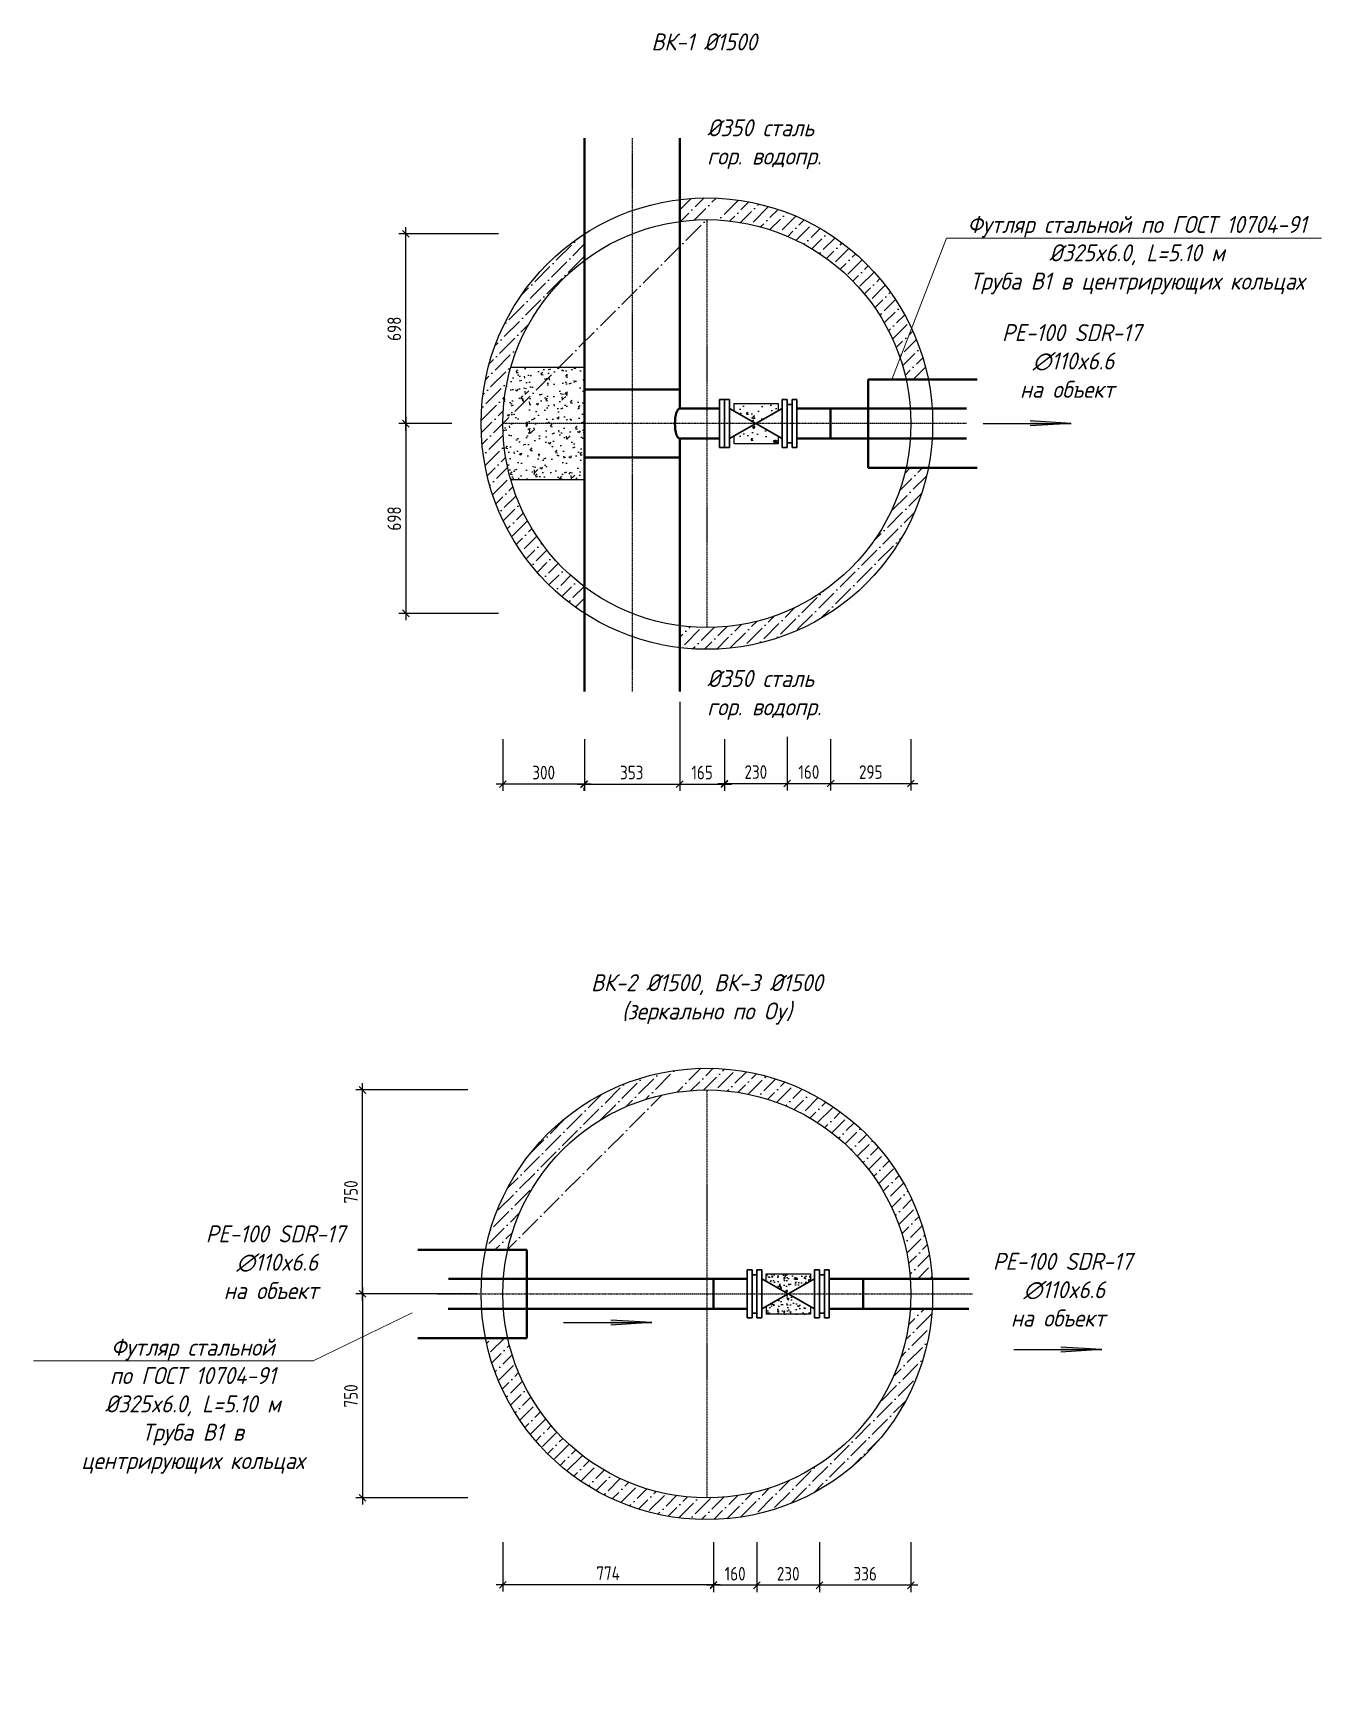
# Model space of a CAD drawing. Header units: millimetres. Extents: x 41756989 to 44740435, y 21258419 to 23626306.
# Drawn here: x 42344415 to 42439141, y 22408958 to 22531657 of the extents above; entities that cross this region are included whole.
import ezdxf
from ezdxf import colors
from ezdxf.entities.mleader import LeaderData, LeaderLine
from ezdxf.math import Vec2, Vec3

# ---------------------------------------------------------------- set-up
doc = ezdxf.new("R2010")
doc.units = ezdxf.units.MM
doc.linetypes.add('ACAD_ISO10W100', pattern=[18.5, 12, -3, 0.5, -3])
doc.layers.add('ВК_К1_текст', color=34, linetype='Continuous')
doc.styles.add('GOST 2.304', font='GOST_0.TTF')
doc.styles.add('note', font='isocpeur.ttf', dxfattribs={"width": 0.9, "oblique": 15})
doc.dimstyles.new('SPDS', dxfattribs={"dimscale": 100, "dimtxt": 2, "dimasz": 1, "dimexe": 1, "dimexo": 0.625, "dimgap": 0.7, "dimtad": 1, "dimdec": 0, "dimrnd": 0.001, "dimtxsty": 'GOST 2.304', "dimblk": 'OBLIQUE', "dimcen": 1.5, "dimdle": 1, "dimadec": 0, "dimazin": 2, "dimtfac": 0.75, "dimtdec": 0, "dimtmove": 1, "dimatfit": 3, "dimldrblk": 'OBLIQUE', "dimfxl": 1.25, "dimtolj": 1, "dimarcsym": 0})
pattern_1 = [(45, (-795976026.7456696, -418442464.4861226), (336.7596045400934, 1234.785216647009), [1587.5, -317.5, 0, -317.5])]
pattern_2 = [(49.99999999999999, (0, 0), (1821.84668996004, -159.3908553890309), [190.5, -2095.5]), (355, (0, 0), (-352.4342142496934, 1910.568452390351), [152.4, -1676.4058417]), (100.4514447, (151.82007, -13.282535), (1469.412470903533, 1751.177519121951), [161.900088, -1780.902446]), (46.18420000000002, (0, 508), (2710.790408921299, -420.4232793272715), [285.7499999999999, -3143.25]), (96.63555760999996, (225.899, 472.965), (2374.04134051503, 2474.261245977215), [242.8502314, -2671.3560816]), (351.1841511700001, (0, 508), (2374.04134064977, 2474.261245855327), [228.5996707, -2514.5973192]), (21, (254, 381), (1516.143912691325, -1022.651981870876), [190.5, -2095.5]), (326.0000000000001, (254, 381), (618.0202834764707, 1841.879661223193), [152.4, -1676.4]), (71.45144499999999, (380.345326, 295.779001), (2134.164192787161, 819.2276888590525), [161.900088, -1780.899376]), (37.50000000000001, (0, 0), (30.88603250591817, 845.550388731531), [0, -1656.08, 0, -1701.8, 0, -1682.75]), (7.499999999999999, (0, 0), (668.1966251030575, 1001.805748181195), [0, -970.28, 0, -1617.98, 0, -641.35]), (327.5, (-566.42, 0), (1355.905951668714, -57.28743992673444), [0, -635, 0, -1981.2, 0, -2628.9]), (317.5, (-820.4200000000001, 0), (1481.29181386018, 254.2649103333303), [0, -825.5, 0, -1315.72, 0, -1866.9])]

# ---------------------------------------------------------------- blocks, each defined once
blk = doc.blocks.new('_Oblique')
at = {"color": 0, "linetype": 'ByBlock', "lineweight": -2}
blk.add_line((-0.5, -0.5), (0.5, 0.5), dxfattribs=at)
blk = doc.blocks.new('*D9')
at = {"color": 0, "lineweight": -2, "transparency": 16777216}
for p, q in [((42378938.18191562, 22479758.52401767), (42378938.18191562, 22475941.36092166)), ((42384938.18191574, 22479758.52401767), (42384938.18191574, 22475941.36092166)), ((42385438.18191574, 22476441.36092166), (42378438.18191562, 22476441.36092166))]:
    blk.add_line(p, q, dxfattribs=at)
at = {"layer": 'Defpoints', "color": 0, "transparency": 16777216}
for p in [(42378938.18191562, 22480071.02401767), (42384938.18191574, 22480071.02401767), (42378938.18191562, 22476441.36092166)]:
    blk.add_point(p, dxfattribs=at)
at = {"color": 0, "lineweight": -2, "transparency": 16777216, "xscale": 500.0000000000001, "yscale": 500.0000000000001, "zscale": 500.0000000000001, "rotation": 180}
blk.add_blockref('_Oblique', (42378938.18191562, 22476441.36092166), dxfattribs=at)
at = {"color": 0, "lineweight": -2, "transparency": 16777216, "xscale": 500.0000000000001, "yscale": 500.0000000000001, "zscale": 500.0000000000001}
blk.add_blockref('_Oblique', (42384938.18191574, 22476441.36092166), dxfattribs=at)
at = {"color": 0, "lineweight": 5, "transparency": 16777216, "insert": (42381938.18191568, 22477291.36092166), "char_height": 1000, "attachment_point": 5, "style": 'GOST 2.304'}
blk.add_mtext('\\A1;300', dxfattribs=at)
blk = doc.blocks.new('*D10')
at = {"color": 0, "lineweight": -2, "transparency": 16777216}
for p, q in [((42391938.18193123, 22481284.84653966), (42391938.18193123, 22475941.36092166)), ((42384388.18191574, 22476441.36092166), (42392438.18193123, 22476441.36092166)), ((42384888.18191574, 22476203.86092166), (42384888.18191574, 22475941.36092166))]:
    blk.add_line(p, q, dxfattribs=at)
at = {"layer": 'Defpoints', "color": 0, "transparency": 16777216}
for p in [(42391938.18193123, 22481597.34653966), (42384888.18191574, 22476516.36092166), (42391938.18193123, 22476441.36092166)]:
    blk.add_point(p, dxfattribs=at)
at = {"color": 0, "lineweight": -2, "transparency": 16777216, "xscale": 500.0000000000001, "yscale": 500.0000000000001, "zscale": 500.0000000000001, "rotation": 180}
blk.add_blockref('_Oblique', (42384888.18191574, 22476441.36092166), dxfattribs=at)
at = {"color": 0, "lineweight": -2, "transparency": 16777216, "xscale": 500.0000000000001, "yscale": 500.0000000000001, "zscale": 500.0000000000001}
blk.add_blockref('_Oblique', (42391938.18193123, 22476441.36092166), dxfattribs=at)
at = {"color": 0, "lineweight": 5, "transparency": 16777216, "insert": (42388413.18192349, 22477291.36092166), "char_height": 1000, "attachment_point": 5, "style": 'GOST 2.304'}
blk.add_mtext('\\A1;353', dxfattribs=at)
blk = doc.blocks.new('*D11')
at = {"color": 0, "lineweight": -2, "transparency": 16777216}
for p, q in [((42391938.18191562, 22482499.6270378), (42391938.18191562, 22475941.36092166)), ((42395238.18191431, 22479758.52401767), (42395238.18191431, 22475941.36092166)), ((42391438.18191562, 22476441.36092166), (42395738.18191431, 22476441.36092166))]:
    blk.add_line(p, q, dxfattribs=at)
at = {"layer": 'Defpoints', "color": 0, "transparency": 16777216}
for p in [(42391938.18191562, 22482812.1270378), (42395238.18191431, 22480071.02401767), (42395238.18191431, 22476441.36092166)]:
    blk.add_point(p, dxfattribs=at)
at = {"color": 0, "lineweight": -2, "transparency": 16777216, "xscale": 500.0000000000001, "yscale": 500.0000000000001, "zscale": 500.0000000000001, "rotation": 180}
blk.add_blockref('_Oblique', (42391938.18191562, 22476441.36092166), dxfattribs=at)
at = {"color": 0, "lineweight": -2, "transparency": 16777216, "xscale": 500.0000000000001, "yscale": 500.0000000000001, "zscale": 500.0000000000001}
blk.add_blockref('_Oblique', (42395238.18191431, 22476441.36092166), dxfattribs=at)
at = {"color": 0, "lineweight": 5, "transparency": 16777216, "insert": (42393588.18191496, 22477291.36092166), "char_height": 1000, "attachment_point": 5, "style": 'GOST 2.304'}
blk.add_mtext('\\A1;165', dxfattribs=at)
blk = doc.blocks.new('*D12')
at = {"color": 0, "lineweight": -2, "transparency": 16777216}
for p, q in [((42395238.18191502, 22479758.52401767), (42395238.18191502, 22475978.86092166)), ((42399838.18191562, 22479925.74366234), (42399838.18191562, 22475978.86092166)), ((42394738.18191502, 22476478.86092166), (42400338.18191562, 22476478.86092166))]:
    blk.add_line(p, q, dxfattribs=at)
at = {"layer": 'Defpoints', "color": 0, "transparency": 16777216}
for p in [(42395238.18191502, 22480071.02401767), (42399838.18191562, 22480238.24366234), (42399838.18191562, 22476478.86092166)]:
    blk.add_point(p, dxfattribs=at)
at = {"color": 0, "lineweight": -2, "transparency": 16777216, "xscale": 500.0000000000001, "yscale": 500.0000000000001, "zscale": 500.0000000000001, "rotation": 180}
blk.add_blockref('_Oblique', (42395238.18191502, 22476478.86092166), dxfattribs=at)
at = {"color": 0, "lineweight": -2, "transparency": 16777216, "xscale": 500.0000000000001, "yscale": 500.0000000000001, "zscale": 500.0000000000001}
blk.add_blockref('_Oblique', (42399838.18191562, 22476478.86092166), dxfattribs=at)
at = {"color": 0, "lineweight": 5, "transparency": 16777216, "insert": (42397538.18191532, 22477328.86092166), "char_height": 1000, "attachment_point": 5, "style": 'GOST 2.304'}
blk.add_mtext('\\A1;230', dxfattribs=at)
blk = doc.blocks.new('*D13')
at = {"color": 0, "lineweight": -2, "transparency": 16777216}
for p, q in [((42399838.18191562, 22479925.74366234), (42399838.18191562, 22475978.86092166)), ((42403038.18191574, 22479758.52401767), (42403038.18191574, 22475978.86092166)), ((42399338.18191562, 22476478.86092166), (42403538.18191574, 22476478.86092166))]:
    blk.add_line(p, q, dxfattribs=at)
at = {"layer": 'Defpoints', "color": 0, "transparency": 16777216}
for p in [(42399838.18191562, 22480238.24366234), (42403038.18191574, 22480071.02401767), (42403038.18191574, 22476478.86092166)]:
    blk.add_point(p, dxfattribs=at)
at = {"color": 0, "lineweight": -2, "transparency": 16777216, "xscale": 500.0000000000001, "yscale": 500.0000000000001, "zscale": 500.0000000000001, "rotation": 180}
blk.add_blockref('_Oblique', (42399838.18191562, 22476478.86092166), dxfattribs=at)
at = {"color": 0, "lineweight": -2, "transparency": 16777216, "xscale": 500.0000000000001, "yscale": 500.0000000000001, "zscale": 500.0000000000001}
blk.add_blockref('_Oblique', (42403038.18191574, 22476478.86092166), dxfattribs=at)
at = {"color": 0, "lineweight": 5, "transparency": 16777216, "insert": (42401438.18191568, 22477328.86092166), "char_height": 1000, "attachment_point": 5, "style": 'GOST 2.304'}
blk.add_mtext('\\A1;160', dxfattribs=at)
blk = doc.blocks.new('*D14')
at = {"color": 0, "lineweight": -2, "transparency": 16777216}
for p, q in [((42403038.18191574, 22479758.52401767), (42403038.18191574, 22475978.86092166)), ((42408938.18191574, 22479758.52401767), (42408938.18191574, 22475978.86092166)), ((42402538.18191574, 22476478.86092166), (42409438.18191574, 22476478.86092166))]:
    blk.add_line(p, q, dxfattribs=at)
at = {"layer": 'Defpoints', "color": 0, "transparency": 16777216}
for p in [(42403038.18191574, 22480071.02401767), (42408938.18191574, 22480071.02401767), (42408938.18191574, 22476478.86092166)]:
    blk.add_point(p, dxfattribs=at)
at = {"color": 0, "lineweight": -2, "transparency": 16777216, "xscale": 500.0000000000001, "yscale": 500.0000000000001, "zscale": 500.0000000000001, "rotation": 180}
blk.add_blockref('_Oblique', (42403038.18191574, 22476478.86092166), dxfattribs=at)
at = {"color": 0, "lineweight": -2, "transparency": 16777216, "xscale": 500.0000000000001, "yscale": 500.0000000000001, "zscale": 500.0000000000001}
blk.add_blockref('_Oblique', (42408938.18191574, 22476478.86092166), dxfattribs=at)
at = {"color": 0, "lineweight": 5, "transparency": 16777216, "insert": (42405988.18191574, 22477328.86092166), "char_height": 1000, "attachment_point": 5, "style": 'GOST 2.304'}
blk.add_mtext('\\A1;295', dxfattribs=at)
blk = doc.blocks.new('*D15')
at = {"color": 0, "lineweight": -2, "transparency": 16777216}
for p, q in [((42378625.68191574, 22516910.82634573), (42371299.67852399, 22516910.82634573)), ((42371799.67852399, 22502455.54060881), (42371799.67852399, 22517410.82634573)), ((42375176.55731568, 22502955.54060881), (42371299.67852399, 22502955.54060881))]:
    blk.add_line(p, q, dxfattribs=at)
at = {"layer": 'Defpoints', "color": 0, "transparency": 16777216}
for p in [(42371799.67852399, 22516910.82634573), (42378938.18191574, 22516910.82634573), (42375489.05731568, 22502955.54060881)]:
    blk.add_point(p, dxfattribs=at)
at = {"color": 0, "lineweight": -2, "transparency": 16777216, "xscale": 500.0000000000001, "yscale": 500.0000000000001, "zscale": 500.0000000000001}
for p, rotation in [((42371799.67852399, 22516910.82634573), 90), ((42371799.67852399, 22502955.54060881), 270)]:
    blk.add_blockref('_Oblique', p, dxfattribs=dict(at, rotation=rotation))
at = {"color": 0, "lineweight": 5, "transparency": 16777216, "insert": (42370949.67852399, 22509933.18347728), "char_height": 1000, "attachment_point": 5, "rotation": 90, "style": 'GOST 2.304'}
blk.add_mtext('\\A1;698', dxfattribs=at)
blk = doc.blocks.new('*D16')
at = {"color": 0, "lineweight": -2, "transparency": 16777216}
for p, q in [((42371799.67852399, 22503455.54060881), (42371799.67852399, 22488500.25487189)), ((42375176.55731568, 22502955.54060881), (42371299.67852399, 22502955.54060881)), ((42378625.68191574, 22489000.25487189), (42371299.67852399, 22489000.25487189))]:
    blk.add_line(p, q, dxfattribs=at)
at = {"layer": 'Defpoints', "color": 0, "transparency": 16777216}
for p in [(42375489.05731568, 22502955.54060881), (42371799.67852399, 22489000.25487189), (42378938.18191574, 22489000.25487189)]:
    blk.add_point(p, dxfattribs=at)
at = {"color": 0, "lineweight": -2, "transparency": 16777216, "xscale": 500.0000000000001, "yscale": 500.0000000000001, "zscale": 500.0000000000001}
for p, rotation in [((42371799.67852399, 22502955.54060881), 90), ((42371799.67852399, 22489000.25487189), 270)]:
    blk.add_blockref('_Oblique', p, dxfattribs=dict(at, rotation=rotation))
at = {"color": 0, "lineweight": 5, "transparency": 16777216, "insert": (42370949.67852399, 22495977.89774036), "char_height": 1000, "attachment_point": 5, "rotation": 90, "style": 'GOST 2.304'}
blk.add_mtext('\\A1;698', dxfattribs=at)
blk = doc.blocks.new('*D17')
at = {"color": 0, "lineweight": -2, "transparency": 16777216}
for p, q in [((42402218.18191443, 22420687.50423366), (42402218.18191443, 22417014.70590413)), ((42408938.18191574, 22420687.50423366), (42408938.18191574, 22417014.70590413)), ((42409438.18191574, 22417514.70590413), (42401718.18191443, 22417514.70590413))]:
    blk.add_line(p, q, dxfattribs=at)
at = {"layer": 'Defpoints', "color": 0, "transparency": 16777216}
for p in [(42402218.18191443, 22421000.00423366), (42408938.18191574, 22421000.00423366), (42402218.18191443, 22417514.70590413)]:
    blk.add_point(p, dxfattribs=at)
at = {"color": 0, "lineweight": -2, "transparency": 16777216, "xscale": 500.0000000000001, "yscale": 500.0000000000001, "zscale": 500.0000000000001, "rotation": 180}
blk.add_blockref('_Oblique', (42402218.18191443, 22417514.70590413), dxfattribs=at)
at = {"color": 0, "lineweight": -2, "transparency": 16777216, "xscale": 500.0000000000001, "yscale": 500.0000000000001, "zscale": 500.0000000000001}
blk.add_blockref('_Oblique', (42408938.18191574, 22417514.70590413), dxfattribs=at)
at = {"color": 0, "lineweight": 5, "transparency": 16777216, "insert": (42405578.18191508, 22418364.70590413), "char_height": 1000, "attachment_point": 5, "style": 'GOST 2.304'}
blk.add_mtext('\\A1;336', dxfattribs=at)
blk = doc.blocks.new('*D18')
at = {"color": 0, "lineweight": -2, "transparency": 16777216}
for p, q in [((42397618.18191574, 22420687.50423366), (42397618.18191574, 22417014.70590413)), ((42402218.18191443, 22420687.50423366), (42402218.18191443, 22417014.70590413)), ((42402718.18191443, 22417514.70590413), (42397118.18191574, 22417514.70590413))]:
    blk.add_line(p, q, dxfattribs=at)
at = {"layer": 'Defpoints', "color": 0, "transparency": 16777216}
for p in [(42397618.18191574, 22421000.00423366), (42402218.18191443, 22421000.00423366), (42397618.18191574, 22417514.70590413)]:
    blk.add_point(p, dxfattribs=at)
at = {"color": 0, "lineweight": -2, "transparency": 16777216, "xscale": 500.0000000000001, "yscale": 500.0000000000001, "zscale": 500.0000000000001, "rotation": 180}
blk.add_blockref('_Oblique', (42397618.18191574, 22417514.70590413), dxfattribs=at)
at = {"color": 0, "lineweight": -2, "transparency": 16777216, "xscale": 500.0000000000001, "yscale": 500.0000000000001, "zscale": 500.0000000000001}
blk.add_blockref('_Oblique', (42402218.18191443, 22417514.70590413), dxfattribs=at)
at = {"color": 0, "lineweight": 5, "transparency": 16777216, "insert": (42399918.18191508, 22418364.70590413), "char_height": 1000, "attachment_point": 5, "style": 'GOST 2.304'}
blk.add_mtext('\\A1;230', dxfattribs=at)
blk = doc.blocks.new('*D19')
at = {"color": 0, "lineweight": -2, "transparency": 16777216}
for p, q in [((42394418.19133089, 22420687.50423366), (42394418.19133089, 22417014.70590413)), ((42397618.18191574, 22420687.50423366), (42397618.18191574, 22417014.70590413)), ((42398118.18191574, 22417514.70590413), (42393918.19133089, 22417514.70590413))]:
    blk.add_line(p, q, dxfattribs=at)
at = {"layer": 'Defpoints', "color": 0, "transparency": 16777216}
for p in [(42394418.19133089, 22421000.00423366), (42397618.18191574, 22421000.00423366), (42394418.19133089, 22417514.70590413)]:
    blk.add_point(p, dxfattribs=at)
at = {"color": 0, "lineweight": -2, "transparency": 16777216, "xscale": 500.0000000000001, "yscale": 500.0000000000001, "zscale": 500.0000000000001, "rotation": 180}
blk.add_blockref('_Oblique', (42394418.19133089, 22417514.70590413), dxfattribs=at)
at = {"color": 0, "lineweight": -2, "transparency": 16777216, "xscale": 500.0000000000001, "yscale": 500.0000000000001, "zscale": 500.0000000000001}
blk.add_blockref('_Oblique', (42397618.18191574, 22417514.70590413), dxfattribs=at)
at = {"color": 0, "lineweight": 5, "transparency": 16777216, "insert": (42396018.18662331, 22418364.70590413), "char_height": 1000, "attachment_point": 5, "style": 'GOST 2.304'}
blk.add_mtext('\\A1;160', dxfattribs=at)
blk = doc.blocks.new('*D20')
at = {"color": 0, "lineweight": -2, "transparency": 16777216}
for p, q in [((42378938.18191574, 22420687.50423366), (42378938.18191574, 22417052.20590413)), ((42394418.19133089, 22420687.50423366), (42394418.19133089, 22417052.20590413)), ((42394918.19133089, 22417552.20590413), (42378438.18191574, 22417552.20590413))]:
    blk.add_line(p, q, dxfattribs=at)
at = {"layer": 'Defpoints', "color": 0, "transparency": 16777216}
for p in [(42378938.18191574, 22421000.00423366), (42394418.19133089, 22421000.00423366), (42378938.18191574, 22417552.20590413)]:
    blk.add_point(p, dxfattribs=at)
at = {"color": 0, "lineweight": -2, "transparency": 16777216, "xscale": 500.0000000000001, "yscale": 500.0000000000001, "zscale": 500.0000000000001, "rotation": 180}
blk.add_blockref('_Oblique', (42378938.18191574, 22417552.20590413), dxfattribs=at)
at = {"color": 0, "lineweight": -2, "transparency": 16777216, "xscale": 500.0000000000001, "yscale": 500.0000000000001, "zscale": 500.0000000000001}
blk.add_blockref('_Oblique', (42394418.19133089, 22417552.20590413), dxfattribs=at)
at = {"color": 0, "lineweight": 5, "transparency": 16777216, "insert": (42386678.18662331, 22418402.20590413), "char_height": 1000, "attachment_point": 5, "style": 'GOST 2.304'}
blk.add_mtext('\\A1;774', dxfattribs=at)
blk = doc.blocks.new('*D21')
at = {"color": 0, "lineweight": -2, "transparency": 16777216}
for p, q in [((42376350.51606653, 22453946.07528782), (42368113.77215002, 22453946.07528782)), ((42368613.77215002, 22438446.07528782), (42368613.77215002, 22454446.07528782)), ((42377025.68191574, 22438946.07528782), (42368113.77215002, 22438946.07528782))]:
    blk.add_line(p, q, dxfattribs=at)
at = {"layer": 'Defpoints', "color": 0, "transparency": 16777216}
for p in [(42368613.77215002, 22453946.07528782), (42376663.01606653, 22453946.07528782), (42377338.18191574, 22438946.07528782)]:
    blk.add_point(p, dxfattribs=at)
at = {"color": 0, "lineweight": -2, "transparency": 16777216, "xscale": 500.0000000000001, "yscale": 500.0000000000001, "zscale": 500.0000000000001}
for p, rotation in [((42368613.77215002, 22453946.07528782), 90), ((42368613.77215002, 22438946.07528782), 270)]:
    blk.add_blockref('_Oblique', p, dxfattribs=dict(at, rotation=rotation))
at = {"color": 0, "lineweight": 5, "transparency": 16777216, "insert": (42367763.77215001, 22446446.07528783), "char_height": 1000, "attachment_point": 5, "rotation": 90, "style": 'GOST 2.304'}
blk.add_mtext('\\A1;750', dxfattribs=at)
blk = doc.blocks.new('*D22')
at = {"color": 0, "lineweight": -2, "transparency": 16777216}
for p, q in [((42368613.77215002, 22439446.07528782), (42368613.77215002, 22423446.07528782)), ((42377025.68191574, 22438946.07528782), (42368113.77215002, 22438946.07528782)), ((42376350.51606653, 22423946.07528782), (42368113.77215002, 22423946.07528782))]:
    blk.add_line(p, q, dxfattribs=at)
at = {"layer": 'Defpoints', "color": 0, "transparency": 16777216}
for p in [(42377338.18191574, 22438946.07528782), (42368613.77215002, 22423946.07528782), (42376663.01606653, 22423946.07528782)]:
    blk.add_point(p, dxfattribs=at)
at = {"color": 0, "lineweight": -2, "transparency": 16777216, "xscale": 500.0000000000001, "yscale": 500.0000000000001, "zscale": 500.0000000000001}
for p, rotation in [((42368613.77215002, 22438946.07528782), 90), ((42368613.77215002, 22423946.07528782), 270)]:
    blk.add_blockref('_Oblique', p, dxfattribs=dict(at, rotation=rotation))
at = {"color": 0, "lineweight": 5, "transparency": 16777216, "insert": (42367763.77215001, 22431446.07528783), "char_height": 1000, "attachment_point": 5, "rotation": 90, "style": 'GOST 2.304'}
blk.add_mtext('\\A1;750', dxfattribs=at)
blk = doc.blocks.new('_None')

msp = doc.modelspace()

# ---------------------------------------------------------------- hatches: boundary and pattern name
at = {"transparency": 33554534}
h = msp.add_hatch(dxfattribs=at)
h.set_pattern_fill('ANSI36', color=256, scale=200)
h.set_pattern_definition([(45, (-795821346.8011206, -418378455.0208017), (336.7596045400934, 1234.785216647009), [1587.5, -317.5, 0, -317.5])])
h.paths.add_polyline_path([(42384938.18191574, 22514955.54060881), (42384938.18191574, 22516904.01722817, 0.2547509344739038), (42377338.18191574, 22502955.54060881, 0.2547509344739039), (42384938.18191574, 22489007.06398951), (42384938.18191574, 22490955.54060881, -0.2360679774997897), (42378938.18191574, 22502955.54060881, -0.2360679774997897)])
edge = h.paths.add_edge_path()
edge.add_line((42408581.86656134, 22506205.54060881), (42410216.92572477, 22506205.54060881))
edge.add_arc((42393938.18191571, 22502955.54060888), 16600.00000000479, 11.2904756387127, 96.91991680292382)
edge.add_line((42391938.18191574, 22519434.61825298), (42391938.18191574, 22517821.60935615))
edge.add_arc((42393938.18191571, 22502955.54060881), 15000.00000002264, 12.513325362876628, 97.66225566063957, ccw=False)
edge = h.paths.add_edge_path()
edge.add_line((42410216.92572474, 22499705.54060881), (42408581.86656135, 22499705.54060881))
edge.add_arc((42393938.18191573, 22502955.54060879), 14999.99999999561, 262.3377443392626, 347.4866746372022, ccw=False)
edge.add_line((42391938.18191574, 22488089.47186147), (42391938.18191574, 22486476.4629647))
edge.add_arc((42393938.18191573, 22502955.54060876), 16599.99999996901, 263.0800831969826, 348.7095243611991)
at = {"transparency": 33554577}
h = msp.add_hatch(dxfattribs=at)
h.set_pattern_fill('AR-CONC', color=256, scale=10)
h.set_pattern_definition([(49.99999999999999, (-795821346.8011206, -418378455.0208017), (1821.84668996004, -159.3908553890309), [190.5, -2095.5]), (355, (-795821346.8011206, -418378455.0208017), (-352.4342142496934, 1910.568452390351), [152.4, -1676.4058417]), (100.4514447, (-795821194.9810506, -418378468.3033366), (1469.412470903533, 1751.177519121951), [161.900088, -1780.902446]), (46.18420000000002, (-795821346.8011206, -418377947.0208017), (2710.790408921299, -420.4232793272715), [285.7499999999993, -3143.249999999994]), (96.63555760999992, (-795821120.9021206, -418377982.0558016), (2374.04134051503, 2474.261245977215), [242.8502314, -2671.3560816]), (351.1841511700001, (-795821346.8011206, -418377947.0208017), (2374.04134064977, 2474.261245855327), [228.5996707, -2514.5973192]), (21, (-795821092.8011206, -418378074.0208017), (1516.143912691325, -1022.651981870876), [190.5, -2095.5]), (326.0000000000001, (-795821092.8011206, -418378074.0208017), (618.0202834764707, 1841.879661223193), [152.4, -1676.4]), (71.45144499999999, (-795820966.4557946, -418378159.2418007), (2134.164192787161, 819.2276888590525), [161.900088, -1780.899376]), (37.50000000000001, (-795821346.8011206, -418378455.0208017), (30.88603250591817, 845.550388731531), [0, -1656.08, 0, -1701.8, 0, -1682.75]), (7.499999999999999, (-795821346.8011206, -418378455.0208017), (668.1966251030575, 1001.805748181195), [0, -970.28, 0, -1617.98, 0, -641.35]), (327.5, (-795821913.2211206, -418378455.0208017), (1355.905951668714, -57.28743992673444), [0, -635, 0, -1981.2, 0, -2628.9]), (317.5, (-795822167.2211206, -418378455.0208017), (1481.29181386018, 254.2649103333303), [0, -825.5, 0, -1315.72, 0, -1866.9])])
h.paths.add_polyline_path([(42384938.18191574, 22507091.54067289), (42379519.66938946, 22507091.54067289, 0.06995189685706048), (42378938.18191574, 22502955.54060881), (42384938.18191574, 22502955.54060881)])
h.paths.add_polyline_path([(42384938.18191574, 22502955.54060881), (42378938.18191574, 22502955.54060881, 0.06995189685706048), (42379519.66938946, 22498819.54054474), (42384938.18191574, 22498819.54054474)])
h = msp.add_hatch(dxfattribs=at)
h.set_pattern_fill('AR-CONC', color=256, scale=10)
h.set_pattern_definition(pattern_2)
h.paths.add_polyline_path([(42399084.21952122, 22502108.57861437), (42398976.90241871, 22502108.57861437, -1), (42398976.90241871, 22502110.11398472), (42399084.21952122, 22502110.11398472, -1)])
h.paths.add_polyline_path([(42397538.18191553, 22502955.54060873), (42395935.87688287, 22503864.06408082), (42395939.61134272, 22504442.51321377), (42399182.2046409, 22504442.51321377), (42399182.2046409, 22503887.71844316)])
h = msp.add_hatch(dxfattribs=at)
h.set_pattern_fill('AR-CONC', color=256, scale=10)
h.set_pattern_definition(pattern_2)
h.paths.add_polyline_path([(42399084.21952122, 22503802.50260325), (42398976.90241871, 22503802.50260325, 1), (42398976.90241871, 22503800.9672329), (42399084.21952122, 22503800.9672329, 1)])
h.paths.add_polyline_path([(42397538.18191553, 22502955.54060889), (42395935.87688287, 22502047.0171368), (42395939.61134272, 22501468.56800385), (42399182.2046409, 22501468.56800385), (42399182.2046409, 22502023.36277447)])
h = msp.add_hatch()
h.set_pattern_fill('ANSI31', color=256, scale=1.333333333333333)
h.set_pattern_definition([(44.99999999999999, (40633936.11307833, 16267129.08818661), (-0.1178511301977579, 0.1178511301977579), [])])
h.paths.add_polyline_path([(42420726.82312188, 22502967.76780139), (42417719.41486452, 22502967.76780139), (42417719.41486452, 22502787.62903636)])
h.paths.add_polyline_path([(42417719.41486452, 22503147.90656649), (42417719.41486452, 22502967.76780139), (42420726.82312188, 22502967.76780139)])
at = {"transparency": 33554534}
h = msp.add_hatch(dxfattribs=at)
h.set_pattern_fill('ANSI36', color=256, scale=200)
h.set_pattern_definition(pattern_1)
edge = h.paths.add_edge_path()
edge.add_line((42377659.43810671, 22442196.07528783), (42379294.49727011, 22442196.07528783))
edge.add_arc((42393938.18191574, 22438946.0752878), 15000.00000002154, 4.205394064042423, 167.4866746370201, ccw=False)
edge.add_line((42408897.79558358, 22440046.05661011), (42410501.69681642, 22440046.06353182))
edge.add_arc((42393938.1819158, 22438946.07528783), 16600.00000000378, 3.799451714441246, 168.7095243611182)
at = {"transparency": 33554559}
h = msp.add_hatch(dxfattribs=at)
h.set_pattern_fill('AR-CONC', color=256, scale=5)
h.set_pattern_definition([(49.99999999999999, (434644.7343416139, 427823.5293281488), (910.92334498002, -79.69542769451543), [95.25, -1047.75]), (355, (434644.7343416139, 427823.5293281488), (-176.2171071248467, 955.2842261951757), [76.2, -838.20292085]), (100.4514447, (434720.644376614, 427816.8880606488), (734.7062354517664, 875.5887595609755), [80.95004399999998, -890.4512229999998]), (46.18420000000002, (434644.7343416139, 428077.5293281488), (1355.395204460649, -210.2116396636357), [142.8749999999999, -1571.624999999999]), (96.63555760999994, (434757.6838416139, 428060.0118281488), (1187.020670257515, 1237.130622988608), [121.4251157, -1335.6780408]), (351.1841511700001, (434644.7343416139, 428077.5293281488), (1187.020670324885, 1237.130622927663), [114.29983535, -1257.2986596]), (21, (434771.7343416139, 428014.0293281488), (758.0719563456624, -511.325990935438), [95.25, -1047.75]), (326.0000000000001, (434771.7343416139, 428014.0293281488), (309.0101417382353, 920.9398306115963), [76.2, -838.1999999999999]), (71.45144499999999, (434834.907004614, 427971.4188286488), (1067.082096393581, 409.6138444295262), [80.950044, -890.4496879999999]), (37.50000000000001, (434644.7343416139, 427823.5293281488), (15.44301625295908, 422.7751943657655), [0, -828.04, 0, -850.9000000000001, 0, -841.375]), (7.499999999999999, (434644.7343416139, 427823.5293281488), (334.0983125515287, 500.9028740905975), [0, -485.14, 0, -808.99, 0, -320.675]), (327.5, (434361.524341614, 427823.5293281488), (677.952975834357, -28.64371996336722), [0, -317.5, 0, -990.6, 0, -1314.45]), (317.5, (434234.524341614, 427823.5293281488), (740.6459069300902, 127.1324551666652), [0, -412.75, 0, -657.86, 0, -933.45])])
h.paths.add_polyline_path([(42401464.21952116, 22438099.11329338), (42401356.90241865, 22438099.11329338, -1), (42401356.90241865, 22438100.64866373), (42401464.21952116, 22438100.64866373, -1)])
h.paths.add_polyline_path([(42399918.18191547, 22438946.07528774), (42398315.87688281, 22439854.59875983), (42398319.61134266, 22440433.04789278), (42401562.20464084, 22440433.04789278), (42401562.20464084, 22439878.25312217)])
h = msp.add_hatch(dxfattribs=at)
h.set_pattern_fill('AR-CONC', color=256, scale=5)
h.set_pattern_definition([(49.99999999999999, (0, 0), (910.92334498002, -79.69542769451543), [95.25, -1047.75]), (355, (0, 0), (-176.2171071248467, 955.2842261951757), [76.2, -838.20292085]), (100.4514447, (75.91003500000001, -6.6412675), (734.7062354517664, 875.5887595609755), [80.95004399999999, -890.4512229999999]), (46.18420000000002, (0, 254), (1355.395204460649, -210.2116396636357), [142.875, -1571.625]), (96.63555760999996, (112.9495, 236.4825), (1187.020670257515, 1237.130622988608), [121.4251157, -1335.6780408]), (351.1841511700001, (0, 254), (1187.020670324885, 1237.130622927663), [114.29983535, -1257.2986596]), (21, (127, 190.5), (758.0719563456624, -511.325990935438), [95.25, -1047.75]), (326.0000000000001, (127, 190.5), (309.0101417382353, 920.9398306115963), [76.2, -838.1999999999999]), (71.45144499999999, (190.172663, 147.8895005), (1067.082096393581, 409.6138444295262), [80.950044, -890.4496879999999]), (37.50000000000001, (0, 0), (15.44301625295908, 422.7751943657655), [0, -828.04, 0, -850.9000000000001, 0, -841.375]), (7.499999999999999, (0, 0), (334.0983125515287, 500.9028740905975), [0, -485.14, 0, -808.99, 0, -320.675]), (327.5, (-283.21, 0), (677.952975834357, -28.64371996336722), [0, -317.5, 0, -990.6, 0, -1314.45]), (317.5, (-410.21, 0), (740.6459069300902, 127.1324551666652), [0, -412.75, 0, -657.86, 0, -933.45])])
h.paths.add_polyline_path([(42401464.21952116, 22439793.03728226), (42401356.90241865, 22439793.03728226, 1), (42401356.90241865, 22439791.50191191), (42401464.21952116, 22439791.50191191, 1)])
h.paths.add_polyline_path([(42399918.18191547, 22438946.0752879), (42398315.87688281, 22438037.55181581), (42398319.61134266, 22437459.10268286), (42401562.20464084, 22437459.10268286), (42401562.20464084, 22438013.89745348)])
at = {"transparency": 33554534}
h = msp.add_hatch(dxfattribs=at)
h.set_pattern_fill('ANSI36', color=256, scale=200)
h.set_pattern_definition(pattern_1)
edge = h.paths.add_edge_path()
edge.add_line((42379294.49727013, 22435696.07528783), (42377659.43810672, 22435696.07528783))
edge.add_arc((42393938.18191573, 22438946.07528783), 16599.99999999112, 191.2904756389547, 356.2010418519102)
edge.add_line((42410501.70629142, 22437846.22972793), (42408897.80509231, 22437846.22329188))
edge.add_arc((42393938.18191571, 22438946.07528782), 14999.99999996568, 192.5133253628642, 355.7951012597783, ccw=False)
h = msp.add_hatch()
h.set_pattern_fill('ANSI31', color=256, scale=1.333333333333333)
h.set_pattern_definition([(44.99999999999999, (40603090.61006147, 16200995.41067229), (-0.1178511301977579, 0.1178511301977579), [])])
h.paths.add_polyline_path([(42389881.32010514, 22436834.09028707), (42386873.91184765, 22436834.09028707), (42386873.91184765, 22436653.95152203)])
h.paths.add_polyline_path([(42386873.91184765, 22437014.22905217), (42386873.91184765, 22436834.09028707), (42389881.32010514, 22436834.09028707)])
h = msp.add_hatch()
h.set_pattern_fill('ANSI31', color=256, scale=1.333333333333333)
h.set_pattern_definition([(44.99999999999999, (40636193.35638536, 16199009.77479001), (-0.1178511301977579, 0.1178511301977579), [])])
h.paths.add_polyline_path([(42422984.06642891, 22434848.45440479), (42419976.65817154, 22434848.45440479), (42419976.65817154, 22434668.31563975)])
h.paths.add_polyline_path([(42419976.65817154, 22435028.59316989), (42419976.65817154, 22434848.45440479), (42422984.06642891, 22434848.45440479)])

# ---------------------------------------------------------------- linework, layer by layer
at = {"lineweight": 40}
for p, q in [((42384938.18191574, 22483241.71687161), (42384938.18191574, 22523951.61486988)), ((42391938.18191574, 22504055.54060888), (42391938.18191574, 22523951.61486988)), ((42391938.18191562, 22505458.80569004), (42384938.18191574, 22505458.80569004)), ((42405808.26872721, 22499705.54060881), (42405808.26872721, 22506205.54060881)), ((42405808.26872721, 22506205.54060881), (42413804.50197129, 22506205.54060881)), ((42391938.18191574, 22504055.54060887), (42394878.18191586, 22504055.54060881)), ((42400558.18191574, 22504055.54060869), (42413026.5668932, 22504055.54060905)), ((42403038.18191574, 22504046.41182028), (42403038.18191574, 22501864.6693974)), ((42391938.18191574, 22483241.71687161), (42391938.18191573, 22501855.54060881)), ((42391938.18191574, 22501855.54060881), (42394878.18191574, 22501855.54060881)), ((42400558.18191574, 22501855.54060875), (42413026.5668932, 22501855.54060899)), ((42391938.18191562, 22500452.27552764), (42384938.18191574, 22500452.27552764)), ((42405808.26872721, 22499705.54060881), (42413804.50197129, 22499705.54060881)), ((42380689.57686995, 22442196.07528783), (42372693.34362587, 22442196.07528783)), ((42380689.57686995, 22435696.07528783), (42380689.57686995, 22442196.07528783)), ((42396898.17242179, 22440046.0048253), (42374929.79457042, 22440045.91001988)), ((42394418.17250011, 22440036.89902848), (42394418.19133089, 22437855.15660566)), ((42413225.81250975, 22440046.07528782), (42402938.18191574, 22440046.03089124)), ((42405418.18191574, 22440036.94649929), (42405418.18191574, 22437855.20407635)), ((42396898.19140861, 22437846.1702044), (42374904.05855951, 22437846.07528782)), ((42413200.07649896, 22437846.24055577), (42402938.18191574, 22437846.19937748)), ((42380689.57686995, 22435696.07528783), (42372693.34362587, 22435696.07528783))]:
    msp.add_line(p, q, dxfattribs=at)
at = {"color": 1, "linetype": 'ACAD_ISO10W100', "ltscale": 0.02}
for p, q in [((42388438.18191574, 22523951.61486988), (42388438.18191574, 22483241.71687161)), ((42393938.18191574, 22517955.54060881), (42393938.18191574, 22487955.54060881)), ((42413026.5668932, 22502955.54060881), (42378938.18191574, 22502955.54060881)), ((42393938.18191574, 22453946.07528782), (42393938.18191574, 22423946.07528782)), ((42374138.00124929, 22438946.07528782), (42413467.12373958, 22438946.07528782))]:
    msp.add_line(p, q, dxfattribs=at)
at = {"transparency": 33554577}
for p, q in [((42384938.18191574, 22507091.54067289), (42379519.66938946, 22507091.54067289)), ((42384938.18191574, 22498819.54054474), (42379519.66938946, 22498819.54054474))]:
    msp.add_line(p, q, dxfattribs=at)
at = {"lineweight": 30}
for p, q in [((42395238.18191574, 22504719.16687392), (42394878.18191574, 22504719.16687392)), ((42394878.18191574, 22504719.16687392), (42394878.18191574, 22501191.91434376)), ((42395238.18191574, 22504719.16687392), (42395238.18191574, 22501191.91434376)), ((42395238.18191681, 22504719.16687392), (42395598.18191681, 22504719.16687368)), ((42395598.18191681, 22504719.16687368), (42395598.18191502, 22501191.91434352)), ((42399838.18191574, 22504719.16687404), (42399478.18191574, 22504719.16687422)), ((42399478.18191574, 22504719.16687422), (42399478.18191443, 22501191.91434406)), ((42399838.18191574, 22504719.16687404), (42399838.18191443, 22501191.91434388)), ((42400198.18191574, 22504361.27842306), (42399838.18191562, 22504361.27842306)), ((42400198.18191574, 22504719.16687392), (42400558.18191574, 22504719.16687392)), ((42400198.18191574, 22504719.16687392), (42400198.18191574, 22501191.91434376)), ((42400558.18191574, 22504719.16687392), (42400558.18191574, 22501191.91434376)), ((42395598.18191657, 22504055.54060887), (42399478.18191466, 22501855.54060881)), ((42399478.1819155, 22504055.54060887), (42395598.18191538, 22501855.54060881)), ((42395238.18191574, 22501191.91434376), (42394878.18191574, 22501191.91434376)), ((42395238.18191502, 22501191.91434376), (42395598.18191502, 22501191.91434352)), ((42399838.18191443, 22501191.91434388), (42399478.18191443, 22501191.91434406)), ((42400198.18191574, 22501549.80279456), (42399838.18191562, 22501549.80279456)), ((42400198.18191574, 22501191.91434376), (42400558.18191574, 22501191.91434376)), ((42397258.16669367, 22440709.67859429), (42396898.16669367, 22440709.6754871)), ((42396898.16669367, 22440709.6754871), (42396898.19713745, 22437182.42295713)), ((42397258.16669367, 22440709.67859429), (42397258.19713745, 22437182.42606432)), ((42397618.18191574, 22440709.70155293), (42397618.18191574, 22437182.44902271)), ((42397618.18191681, 22440709.70155293), (42397978.18191681, 22440709.70155269)), ((42397978.18191681, 22440709.70155269), (42397978.18191502, 22437182.44902254)), ((42402218.18191574, 22440709.70155305), (42401858.18191574, 22440709.70155317)), ((42401858.18191574, 22440709.70155317), (42401858.18191443, 22437182.44902307)), ((42402218.18191574, 22440709.70155305), (42402218.18191443, 22437182.44902289)), ((42402578.18191574, 22440709.70155293), (42402938.18191574, 22440709.70155293)), ((42402578.18191574, 22440709.70155293), (42402578.18191574, 22437182.44902271)), ((42402938.18191574, 22440709.70155293), (42402938.18191574, 22437182.44902271)), ((42397258.16978262, 22440351.79014343), (42397618.16978274, 22440351.79325062)), ((42397978.18191645, 22440046.07528788), (42401858.18191466, 22437846.07528782)), ((42401858.1819155, 22440046.07528788), (42397978.18191526, 22437846.07528782)), ((42402578.18191574, 22440351.81310207), (42402218.18191562, 22440351.81310207)), ((42397258.19713745, 22437182.42606432), (42396898.19713745, 22437182.42295713)), ((42397258.19404862, 22437540.31451506), (42397618.19404874, 22437540.31762225)), ((42397618.18191502, 22437182.44902271), (42397978.18191502, 22437182.44902254)), ((42402218.18191443, 22437182.44902289), (42401858.18191443, 22437182.44902307)), ((42402578.18191574, 22437540.33747358), (42402218.18191562, 22437540.33747358)), ((42402578.18191574, 22437182.44902271), (42402938.18191574, 22437182.44902271))]:
    msp.add_line(p, q, dxfattribs=at)
for p, q in [((42395920.41159229, 22504442.51321378), (42395920.41159229, 22503872.83306069)), ((42420726.82312188, 22502967.76780139), (42417719.41486452, 22503147.90656649)), ((42414246.2554817, 22502967.76780139), (42420726.82312188, 22502967.76780139)), ((42420726.82312188, 22502967.76780139), (42417719.41486452, 22502787.62903636)), ((42383400.75246495, 22436834.09028707), (42389881.32010514, 22436834.09028707)), ((42389881.32010514, 22436834.09028707), (42386873.91184765, 22437014.22905217)), ((42389881.32010514, 22436834.09028707), (42386873.91184765, 22436653.95152203)), ((42416503.49878872, 22434848.45440479), (42422984.06642891, 22434848.45440479)), ((42422984.06642891, 22434848.45440479), (42419976.65817154, 22435028.59316989)), ((42422984.06642891, 22434848.45440479), (42419976.65817154, 22434668.31563975))]:
    msp.add_line(p, q)
at = {"transparency": 33554577}
for points in [[(42395920.41159229, 22504442.51321378), (42399182.2046409, 22504442.51321378), (42399182.2046409, 22503887.71844283)], [(42399182.2046409, 22502023.36277447), (42399182.2046409, 22501468.56800385), (42395939.61134272, 22501468.56800385), (42395935.87688287, 22502047.0171368)]]:
    msp.add_lwpolyline(points, dxfattribs=at)
at = {"transparency": 33554559}
for points in [[(42398300.41159223, 22440433.04789279), (42401562.20464084, 22440433.04789279), (42401562.20464084, 22439878.25312184)], [(42401562.20464084, 22438013.89745348), (42401562.20464084, 22437459.10268286), (42398319.61134266, 22437459.10268286), (42398315.87688281, 22438037.55181581)]]:
    msp.add_lwpolyline(points, dxfattribs=at)
msp.add_lwpolyline([(42398304.1029523, 22439861.27470046), (42398300.41159223, 22440433.04789279)])
for centre, radius in [((42393938.18191574, 22502955.54060881), 16600), ((42393938.18191574, 22502955.54060881), 15000), ((42393938.18191574, 22438946.07528782), 16600), ((42393938.18191574, 22438946.07528782), 15000)]:
    msp.add_circle(centre, radius)
at = {"lineweight": 40}
msp.add_ellipse((42391938.18191574, 22502955.54060884), major_axis=(0, 1100.000000029802), ratio=0.3192256386632395, start_param=0, end_param=3.141592653589793, dxfattribs=at)

# ---------------------------------------------------------------- texts
at = {"char_height": 1250, "style": 'note'}
for s, insert, width, attachment_point in [('ВК-1 %%C1500', (42393733.59178767, 22531026.61227255), 8932.466515302658, 5), ('%%C350 сталь\\Pгор. водопр.', (42393960.28202675, 22525340.11770724), 420000, 1), ('\\pi2.0488e+005;PE-100 SDR-17\\P\\pi2.0713e+005;∅110x6.6\\P\\pi2.062e+005;на объект', (42210763.97782314, 22510270.33851086), 420000, 1), ('%%C350 сталь\\Pгор. водопр.', (42393960.28202675, 22484834.28073882), 420000, 1), ('ВК-2 %%C1500, ВК-3 %%C1500 (зеркально по Оy)', (42393938.18191574, 22460605.90449117), 23413.76558437198, 5), ('\\pi2.0488e+005;PE-100 SDR-17\\P\\pi2.0713e+005;∅110x6.6\\P\\pi2.062e+005;на объект', (42152214.96910661, 22443985.26640033), 420000, 1), ('\\pi2.0488e+005;PE-100 SDR-17\\P\\pi2.0713e+005;∅110x6.6\\P\\pi2.062e+005;на объект', (42210092.01525006, 22441963.78751839), 420000, 1)]:
    msp.add_mtext(s, dxfattribs=dict(at, insert=insert, width=width, attachment_point=attachment_point))

# ---------------------------------------------------------------- dimensions: what is measured, and where the dimension line sits
at = {"lineweight": 5}
for base, p1, p2, picture, middle in [((42371799.67852399, 22516910.82634573), (42375489.05731568, 22502955.54060881), (42378938.18191574, 22516910.82634573), '*D15', (42370949.67852399, 22509933.18347728)), ((42371799.67852399, 22489000.25487189), (42375489.05731568, 22502955.54060881), (42378938.18191574, 22489000.25487189), '*D16', (42370949.67852399, 22495977.89774036)), ((42368613.77215002, 22453946.07528782), (42377338.18191574, 22438946.07528782), (42376663.01606653, 22453946.07528782), '*D21', (42367763.77215001, 22446446.07528783)), ((42368613.77215002, 22423946.07528782), (42377338.18191574, 22438946.07528782), (42376663.01606653, 22423946.07528782), '*D22', (42367763.77215001, 22431446.07528783))]:
    dim = msp.add_linear_dim(base=base, p1=p1, p2=p2, angle=90, dimstyle='SPDS', override={"dimscale": 500.0000000000001, "dimlfac": 0.05}, dxfattribs=at)
    dim.commit()
    dim.dimension.update_dxf_attribs({"geometry": picture, "text_midpoint": middle})
for base, p1, p2, picture, middle in [((42395238.18191431, 22476441.36092166), (42391938.18191562, 22482812.1270378), (42395238.18191431, 22480071.02401767), '*D11', (42393588.18191496, 22477291.36092166)), ((42391938.18193123, 22476441.36092166), (42384888.18191574, 22476516.36092166), (42391938.18193123, 22481597.34653966), '*D10', (42388413.18192349, 22477291.36092166)), ((42378938.18191562, 22476441.36092166), (42384938.18191574, 22480071.02401767), (42378938.18191562, 22480071.02401767), '*D9', (42381938.18191568, 22477291.36092166)), ((42399838.18191562, 22476478.86092166), (42395238.18191502, 22480071.02401767), (42399838.18191562, 22480238.24366234), '*D12', (42397538.18191532, 22477328.86092166)), ((42403038.18191574, 22476478.86092166), (42399838.18191562, 22480238.24366234), (42403038.18191574, 22480071.02401767), '*D13', (42401438.18191568, 22477328.86092166)), ((42408938.18191574, 22476478.86092166), (42403038.18191574, 22480071.02401767), (42408938.18191574, 22480071.02401767), '*D14', (42405988.18191574, 22477328.86092166)), ((42378938.18191574, 22417552.20590413), (42394418.19133089, 22421000.00423366), (42378938.18191574, 22421000.00423366), '*D20', (42386678.18662331, 22418402.20590413)), ((42394418.19133089, 22417514.70590413), (42397618.18191574, 22421000.00423366), (42394418.19133089, 22421000.00423366), '*D19', (42396018.18662331, 22418364.70590413)), ((42397618.18191574, 22417514.70590413), (42402218.18191443, 22421000.00423366), (42397618.18191574, 22421000.00423366), '*D18', (42399918.18191508, 22418364.70590413)), ((42402218.18191443, 22417514.70590413), (42408938.18191574, 22421000.00423366), (42402218.18191443, 22421000.00423366), '*D17', (42405578.18191508, 22418364.70590413))]:
    dim = msp.add_linear_dim(base=base, p1=p1, p2=p2, dimstyle='SPDS', override={"dimscale": 500.0000000000001, "dimlfac": 0.05}, dxfattribs=at)
    dim.commit()
    dim.dimension.update_dxf_attribs({"geometry": picture, "text_midpoint": middle})

# ---------------------------------------------------------------- leaders
at = {"layer": 'ВК_К1_текст', "color": 0, "linetype": 'Continuous', "lineweight": 5}
ml = msp.add_multileader_mtext('Standard', dxfattribs=at)
ml.set_content('Футляр стальной по ГОСТ 10704-91\\P%%C325x6.0, L=5.10 м\\PТруба В1 в центрирующих кольцах', style='note')
ml.set_leader_properties(lineweight=15)
ml.set_arrow_properties(name='NONE')
ml.build(insert=Vec2(0, 0))
ml.multileader.update_dxf_attribs({"text_left_attachment_type": 6, "text_right_attachment_type": 6, "dogleg_length": 0.1, "arrow_head_size": 1250, "scale": 500})
ctx = ml.context
ctx.base_point, ctx.scale, ctx.char_height, ctx.arrow_head_size, ctx.landing_gap_size, ctx.plane_origin = Vec3(42411599.28384672, 22516602.16127246), 500, 1250, 1250, 1000, Vec3(42437530.78155269, 22487951.6562687)
ctx.left_attachment, ctx.right_attachment, ctx.text_align_type = 6, 6, 1
notes = []
notes.append((ctx, [(0, (1, 1, 0), (42411549.28384672, 22516602.16127246), (1, 0), 50, [(0, [(42407546.04235459, 22506205.54060881)], 0, [])])]))
ctx.mtext.insert, ctx.mtext.alignment, ctx.mtext.flow_direction = Vec3(42425561.06358253, 22518227.16127246), 2, 5
ml = msp.add_multileader_mtext('Standard', dxfattribs=at)
ml.set_content('Футляр стальной\\Pпо ГОСТ 10704-91\\P%%C325x6.0, L=5.10 м\\PТруба В1 в\\Pцентрирующих кольцах', style='note')
ml.set_leader_properties(lineweight=15)
ml.set_arrow_properties(name='NONE')
ml.build(insert=Vec2(0, 0))
ml.multileader.update_dxf_attribs({"text_left_attachment_type": 6, "text_right_attachment_type": 6, "dogleg_length": 0.1, "arrow_head_size": 1250, "scale": 500})
ctx = ml.context
ctx.base_point, ctx.scale, ctx.char_height, ctx.arrow_head_size, ctx.landing_gap_size, ctx.plane_origin = Vec3(42346751.11530255, 22434023.93356407), 500, 1250, 1250, 1000, Vec3(42363218.89419484, 22403760.01823288)
ctx.left_attachment, ctx.right_attachment, ctx.text_align_type = 6, 6, 1
notes.append((ctx, [(1, (1, 1, 0), (42364989.60483251, 22434023.93356407), (-1, 0), 1416.168101385236, [(0, [(42372270.05007715, 22437542.04349438)], 0, [])])]))
ctx.mtext.insert, ctx.mtext.alignment, ctx.mtext.flow_direction = Vec3(42356134.08831102, 22435648.93356407), 2, 5
for ctx, leaders in notes:
    for number, flags, end, landing, length, lines in leaders:
        leader = LeaderData()
        leader.index, (leader.has_last_leader_line, leader.has_dogleg_vector, leader.attachment_direction) = number, flags
        leader.last_leader_point, leader.dogleg_vector, leader.dogleg_length = Vec3(end), Vec3(landing), length
        for number, points, colour, breaks in lines:
            line = LeaderLine()
            line.index, line.vertices, line.color, line.breaks = number, Vec3.list(points), colors.encode_raw_color(colour), breaks
            leader.lines.append(line)
        ctx.leaders.append(leader)

doc.saveas('drawing.dxf')
